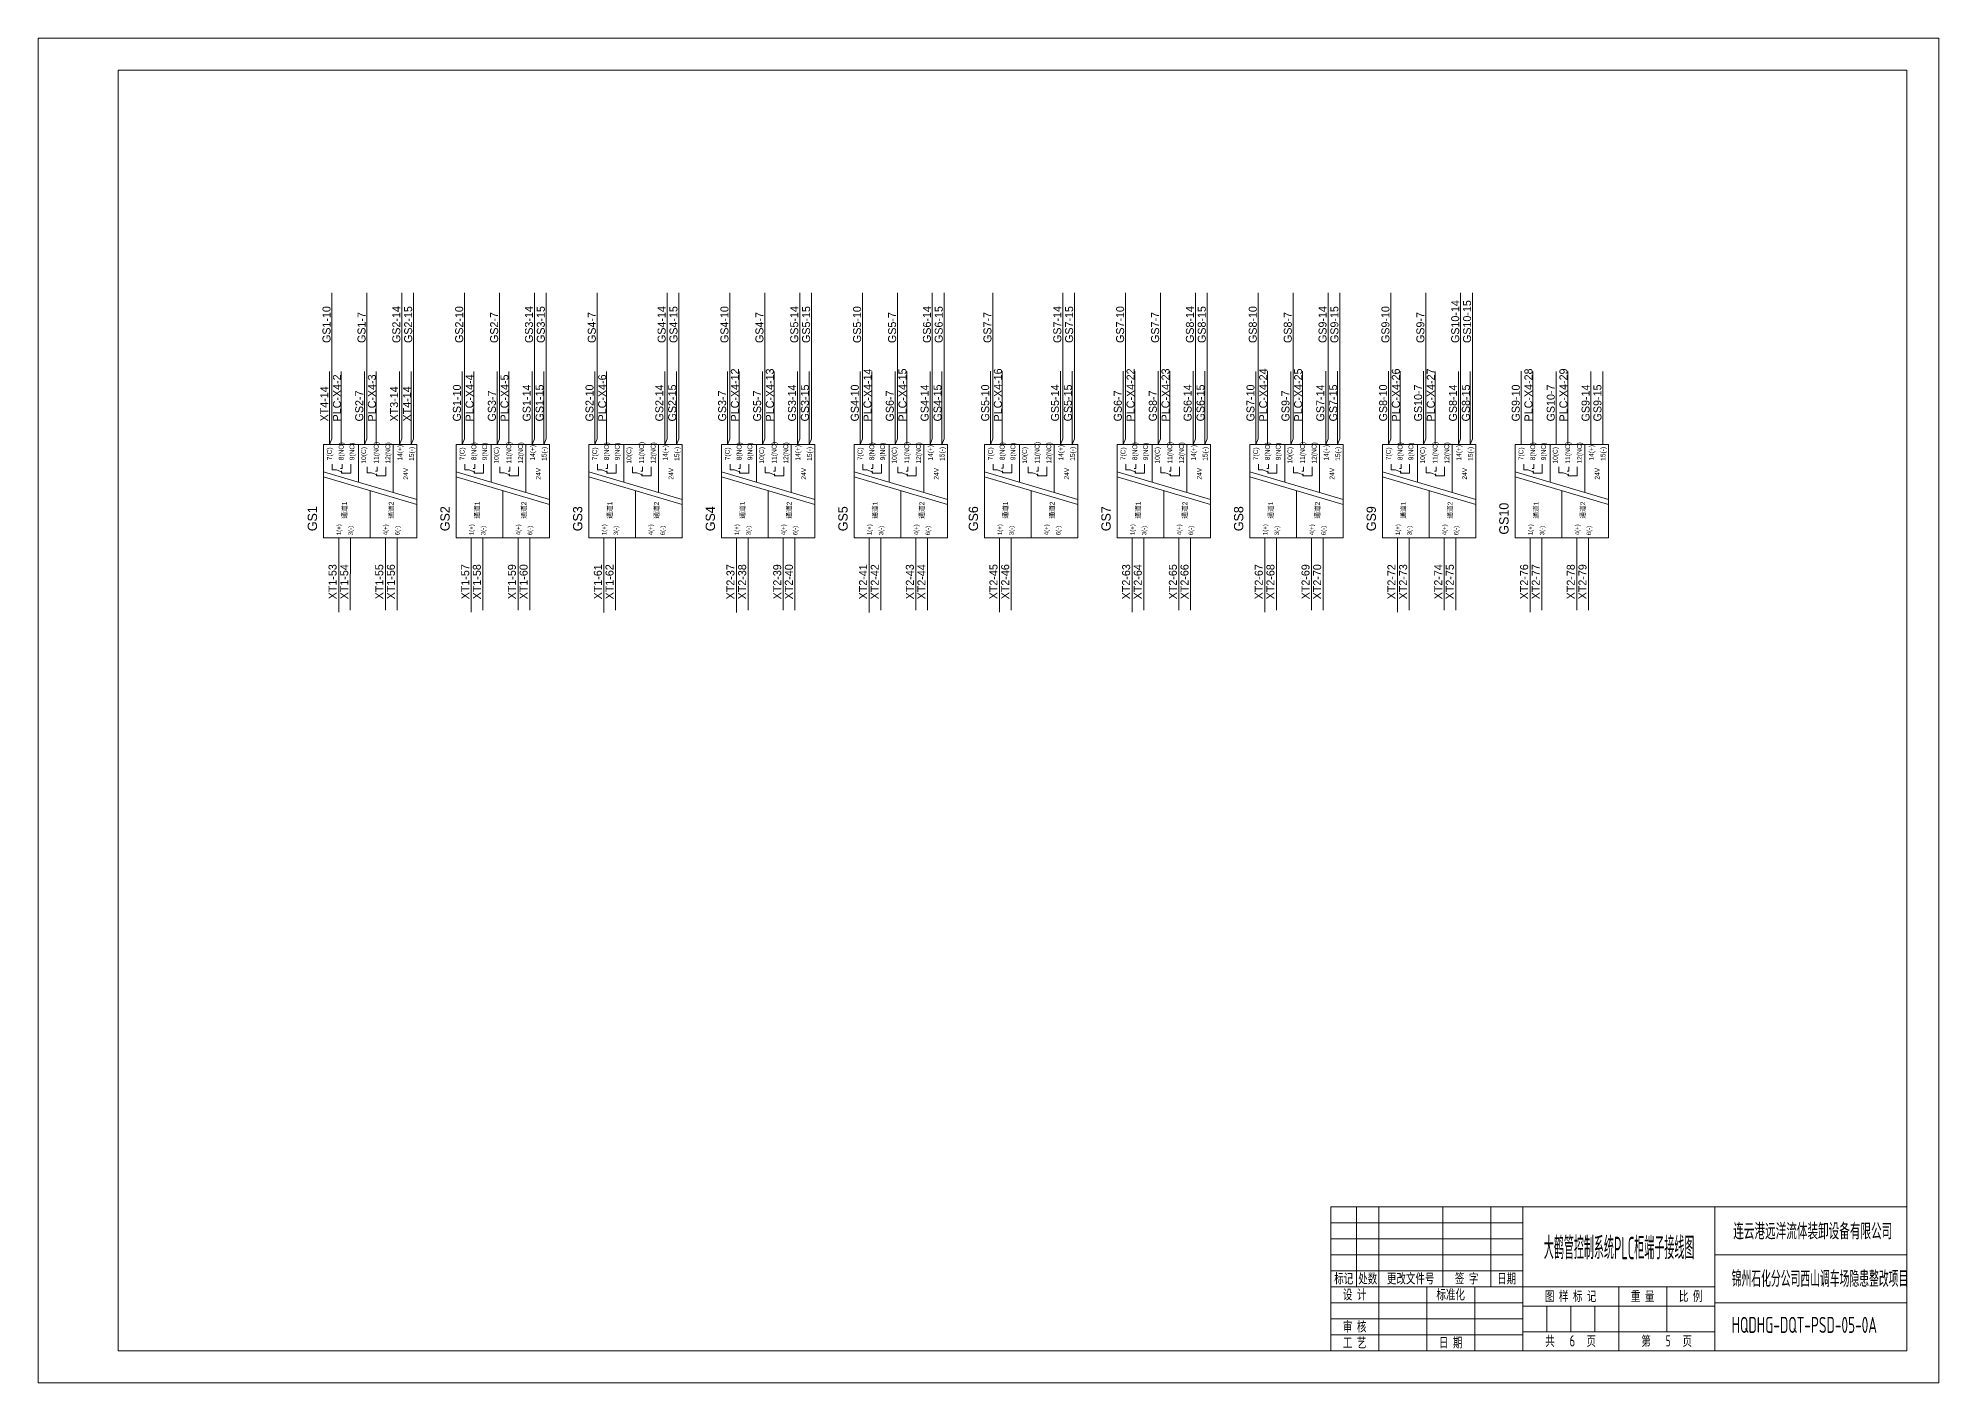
# Model space of a CAD drawing. Header units: millimetres. Extents: x 32626 to 72822, y 60047 to 123188.
# Drawn here: x 38301 to 43053, y 64401 to 67761 of the extents above; entities that cross this region are included whole.
import ezdxf
from ezdxf.enums import TextEntityAlignment as Align

# ---------------------------------------------------------------- set-up
doc = ezdxf.new("R2010")
doc.units = ezdxf.units.MM
doc.header["$LTSCALE"] = 10
for name, color, linetype, lineweight in [('1轮廓实线层', 7, 'Continuous', 18), ('2细线层', 4, 'Continuous', 18), ('6文字层', 3, 'Continuous', 18), ('图框层', 7, 'Continuous', 18)]:
    doc.layers.add(name, color=color, linetype=linetype, lineweight=lineweight)
doc.styles.get("Standard").update_dxf_attribs({"font": 'isocp.shx', "width": 0.707, "bigfont": 'hztxt.shx'})
doc.styles.add('样式 1', font='SIMYOU.TTF', dxfattribs={"width": 0.9})

msp = doc.modelspace()

# ---------------------------------------------------------------- linework, layer by layer
at = {"layer": '1轮廓实线层'}
for p, q in [((39035.3, 67123.7), (39035.3, 66759.3)), ((39122.8, 67123.7), (39122.8, 66759.3)), ((39209.9, 67123.7), (39209.9, 66759.3)), ((39239.5, 67123.7), (39239.5, 66759.3)), ((39366.9, 67123.7), (39366.9, 66759.3)), ((39366.9, 67123.7), (39366.9, 66759.3)), ((39454.4, 67123.7), (39454.4, 66759.3)), ((39541.5, 67123.7), (39541.5, 66759.3)), ((39571, 67123.7), (39571, 66759.3)), ((39698.5, 67123.7), (39698.5, 66759.3)), ((39698.5, 67123.7), (39698.5, 66759.3)), ((39873, 67123.7), (39873, 66759.2)), ((39902.6, 67123.7), (39902.6, 66759.2)), ((40030.1, 67123.7), (40030.1, 66759.2)), ((40030.1, 67123.7), (40030.1, 66759.2)), ((40117.6, 67123.7), (40117.6, 66759.2)), ((40204.6, 67123.7), (40204.6, 66759.3)), ((40234.2, 67123.7), (40234.2, 66759.3)), ((40361.7, 67123.7), (40361.7, 66759.2)), ((40361.7, 67123.6), (40361.7, 66759.2)), ((40449.1, 67123.6), (40449.1, 66759.2)), ((40536.2, 67123.7), (40536.2, 66759.3)), ((40565.8, 67123.7), (40565.8, 66759.3)), ((40687.6, 67123.8), (40687.6, 66759.4)), ((40687.6, 67123.8), (40687.6, 66759.4)), ((40862.1, 67123.8), (40862.1, 66759.3)), ((40891.7, 67123.8), (40891.7, 66759.3)), ((41019.2, 67123.8), (41019.2, 66759.4)), ((41019.2, 67123.8), (41019.2, 66759.3)), ((41106.6, 67123.8), (41106.6, 66759.3)), ((41193.7, 67123.8), (41193.7, 66759.3)), ((41223.3, 67123.8), (41223.3, 66759.3)), ((41350.7, 67123.7), (41350.7, 66759.3)), ((41350.7, 67123.7), (41350.7, 66759.3)), ((41438.2, 67123.7), (41438.2, 66759.3)), ((41525.3, 67123.7), (41525.3, 66759.3)), ((41554.9, 67123.7), (41554.9, 66759.3)), ((41682.3, 67123.8), (41682.3, 66759.3)), ((41682.3, 67123.7), (41682.3, 66759.3)), ((41769.8, 67123.7), (41769.8, 66759.3)), ((41856.9, 67123.7), (41856.9, 66759.3)), ((41886.4, 67123.7), (41886.4, 66759.3)), ((39029.6, 66745.3), (39029.6, 66927.8)), ((39058.8, 66745.3), (39058.8, 66927.8)), ((39117.1, 66745.3), (39117.1, 66927.8)), ((39146.3, 66745.3), (39146.3, 66927.8)), ((39204.2, 66745.3), (39204.2, 66927.8)), ((39233.7, 66745.3), (39233.7, 66927.8)), ((39361.2, 66745.3), (39361.2, 66927.8)), ((39390.4, 66745.3), (39390.4, 66927.8)), ((39448.7, 66745.3), (39448.7, 66927.8)), ((39477.8, 66745.3), (39477.8, 66927.8)), ((39535.7, 66745.3), (39535.8, 66927.8)), ((39565.3, 66745.3), (39565.3, 66927.8)), ((39692.8, 66745.3), (39692.8, 66927.8)), ((39721.9, 66745.2), (39721.9, 66927.8)), ((39867.3, 66745.2), (39867.3, 66927.8)), ((39896.9, 66745.2), (39896.9, 66927.8)), ((40024.4, 66745.2), (40024.4, 66927.8)), ((40053.5, 66745.2), (40053.5, 66927.8)), ((40111.8, 66745.2), (40111.9, 66927.8)), ((40141, 66745.2), (40141, 66927.8)), ((40198.9, 66745.3), (40198.9, 66927.8)), ((40228.5, 66745.3), (40228.5, 66927.8)), ((40355.9, 66745.2), (40356, 66927.8)), ((40385.1, 66745.2), (40385.1, 66927.8)), ((40443.4, 66745.2), (40443.4, 66927.8)), ((40472.6, 66745.2), (40472.6, 66927.8)), ((40530.5, 66745.3), (40530.5, 66927.8)), ((40560.1, 66745.3), (40560.1, 66927.8)), ((40681.9, 66745.4), (40681.9, 66927.9)), ((40711, 66745.4), (40711, 66927.9)), ((40856.4, 66745.4), (40856.4, 66927.9)), ((40886, 66745.3), (40886, 66927.9)), ((41013.4, 66745.4), (41013.5, 66927.9)), ((41042.6, 66745.3), (41042.6, 66927.9)), ((41100.9, 66745.4), (41100.9, 66927.9)), ((41130.1, 66745.3), (41130.1, 66927.9)), ((41188, 66745.3), (41188, 66927.9)), ((41217.6, 66745.3), (41217.6, 66927.9)), ((41345, 66745.3), (41345, 66927.8)), ((41374.2, 66745.3), (41374.2, 66927.9)), ((41432.5, 66745.3), (41432.5, 66927.8)), ((41461.7, 66745.3), (41461.7, 66927.9)), ((41519.6, 66745.3), (41519.6, 66927.9)), ((41549.1, 66745.3), (41549.2, 66927.9)), ((41676.6, 66745.3), (41676.6, 66927.9)), ((41705.8, 66745.3), (41705.8, 66927.9)), ((41764.1, 66745.3), (41764.1, 66927.9)), ((41793.2, 66745.3), (41793.3, 66927.8)), ((41851.2, 66745.3), (41851.2, 66927.8)), ((41880.7, 66745.3), (41880.7, 66927.8)), ((42008.2, 66745.3), (42008.2, 66927.9)), ((42037.4, 66745.3), (42037.4, 66927.8)), ((42095.7, 66745.3), (42095.7, 66927.8)), ((42124.8, 66745.3), (42124.8, 66927.8)), ((42182.7, 66745.3), (42182.7, 66927.8)), ((42212.3, 66745.3), (42212.3, 66927.8)), ((39014.6, 66745.3), (39014.6, 66512)), ((39014.6, 66745.3), (39247.9, 66745.3)), ((39035.3, 66759.3), (39029.6, 66745.3)), ((39102.1, 66650.9), (39102.1, 66745.3)), ((39122.8, 66759.3), (39117.1, 66745.3)), ((39188.6, 66625.1), (39188.6, 66745.3)), ((39209.9, 66759.3), (39204.2, 66745.3)), ((39239.5, 66759.3), (39233.7, 66745.3)), ((39247.9, 66745.3), (39247.9, 66512)), ((39346.2, 66745.3), (39346.2, 66512)), ((39346.2, 66745.3), (39579.5, 66745.3)), ((39366.9, 66759.3), (39361.2, 66745.3)), ((39433.6, 66650.9), (39433.7, 66745.3)), ((39454.4, 66759.3), (39448.7, 66745.3)), ((39520.2, 66625.1), (39520.2, 66745.3)), ((39541.5, 66759.3), (39535.7, 66745.3)), ((39571, 66759.3), (39565.3, 66745.3)), ((39579.5, 66745.3), (39579.5, 66512)), ((39677.8, 66745.2), (39677.8, 66512)), ((39677.8, 66745.2), (39911.1, 66745.2)), ((39698.5, 66759.3), (39692.8, 66745.3)), ((39765.2, 66650.8), (39765.2, 66745.2)), ((39851.7, 66625.1), (39851.7, 66745.2)), ((39873, 66759.2), (39867.3, 66745.2)), ((39902.6, 66759.2), (39896.9, 66745.2)), ((39911.1, 66745.2), (39911.1, 66512)), ((40009.4, 66745.2), (40009.4, 66512)), ((40009.4, 66745.2), (40242.6, 66745.2)), ((40030.1, 66759.2), (40024.4, 66745.2)), ((40096.8, 66650.8), (40096.8, 66745.2)), ((40117.6, 66759.2), (40111.8, 66745.2)), ((40183.3, 66625.1), (40183.3, 66745.2)), ((40204.6, 66759.3), (40198.9, 66745.3)), ((40234.2, 66759.3), (40228.5, 66745.3)), ((40242.6, 66745.2), (40242.6, 66511.9)), ((40341, 66745.2), (40340.9, 66511.9)), ((40341, 66745.2), (40574.2, 66745.2)), ((40361.7, 66759.2), (40355.9, 66745.2)), ((40428.4, 66650.8), (40428.4, 66745.2)), ((40449.1, 66759.2), (40443.4, 66745.2)), ((40514.9, 66625.1), (40514.9, 66745.2)), ((40536.2, 66759.3), (40530.5, 66745.3)), ((40565.8, 66759.3), (40560.1, 66745.3)), ((40574.2, 66745.2), (40574.2, 66511.9)), ((40666.9, 66745.4), (40666.9, 66512.1)), ((40666.9, 66745.4), (40900.1, 66745.3)), ((40687.6, 66759.4), (40681.9, 66745.4)), ((40754.3, 66650.9), (40754.3, 66745.4)), ((40840.8, 66625.2), (40840.8, 66745.4)), ((40862.1, 66759.3), (40856.4, 66745.3)), ((40891.7, 66759.3), (40886, 66745.3)), ((40900.1, 66745.3), (40900.1, 66512.1)), ((40998.4, 66745.3), (40998.4, 66512.1)), ((40998.4, 66745.3), (41231.7, 66745.3)), ((41019.2, 66759.4), (41013.4, 66745.4)), ((41085.9, 66650.9), (41085.9, 66745.3)), ((41106.6, 66759.4), (41100.9, 66745.4)), ((41172.4, 66625.2), (41172.4, 66745.3)), ((41193.7, 66759.3), (41188, 66745.3)), ((41223.3, 66759.3), (41217.6, 66745.3)), ((41231.7, 66745.3), (41231.7, 66512.1)), ((41330, 66745.3), (41330, 66512)), ((41330, 66745.3), (41563.3, 66745.3)), ((41350.7, 66759.3), (41345, 66745.3)), ((41417.5, 66650.9), (41417.5, 66745.3)), ((41438.2, 66759.3), (41432.5, 66745.3)), ((41504, 66625.2), (41504, 66745.3)), ((41525.3, 66759.3), (41519.6, 66745.3)), ((41554.9, 66759.3), (41549.2, 66745.3)), ((41563.3, 66745.3), (41563.3, 66512)), ((41661.6, 66745.3), (41661.6, 66512)), ((41661.6, 66745.3), (41894.9, 66745.3)), ((41682.3, 66759.3), (41676.6, 66745.3)), ((41749.1, 66650.9), (41749.1, 66745.3)), ((41769.8, 66759.3), (41764.1, 66745.3)), ((41835.6, 66625.2), (41835.6, 66745.3)), ((41856.9, 66759.3), (41851.2, 66745.3)), ((41886.4, 66759.3), (41880.7, 66745.3)), ((41894.9, 66745.3), (41894.9, 66512)), ((41993.2, 66745.3), (41993.2, 66512)), ((41993.2, 66745.3), (42226.5, 66745.3)), ((42080.6, 66650.9), (42080.6, 66745.3)), ((42167.2, 66625.1), (42167.2, 66745.3)), ((42226.5, 66745.3), (42226.5, 66512)), ((39014.6, 66676.9), (39247.9, 66607.5)), ((39036, 66696.1), (39036, 66681.5)), ((39036, 66681.5), (39046.9, 66681.5)), ((39046.9, 66681.5), (39061.2, 66676)), ((39056.7, 66685.5), (39060.9, 66685.5)), ((39059.2, 66673.8), (39059.2, 66679.1)), ((39082.4, 66673.8), (39059.2, 66673.8)), ((39060.9, 66685.5), (39060.9, 66696.1)), ((39082.4, 66673.8), (39073.3, 66673.8)), ((39082.4, 66696.1), (39082.4, 66673.8)), ((39123.5, 66689), (39123.5, 66674.4)), ((39123.5, 66674.4), (39134.4, 66674.4)), ((39134.4, 66674.4), (39148.7, 66668.9)), ((39144.2, 66678.4), (39148.4, 66678.4)), ((39146.7, 66666.7), (39146.7, 66672)), ((39148.4, 66678.4), (39148.4, 66689)), ((39169.9, 66689), (39169.9, 66666.7)), ((39169.9, 66689), (39169.9, 66666.7)), ((39346.2, 66676.9), (39579.5, 66607.5)), ((39367.6, 66696.1), (39367.6, 66681.5)), ((39367.6, 66681.5), (39378.5, 66681.5)), ((39378.5, 66681.5), (39392.8, 66676)), ((39388.3, 66685.5), (39392.5, 66685.5)), ((39390.8, 66673.8), (39390.8, 66679.1)), ((39414, 66673.8), (39390.8, 66673.8)), ((39392.5, 66685.5), (39392.5, 66696.1)), ((39414, 66673.8), (39404.9, 66673.8)), ((39414, 66696.1), (39414, 66673.8)), ((39455, 66689), (39455, 66674.4)), ((39455, 66674.4), (39465.9, 66674.4)), ((39465.9, 66674.4), (39480.3, 66668.9)), ((39475.8, 66678.4), (39480, 66678.4)), ((39478.3, 66666.7), (39478.3, 66672)), ((39480, 66678.4), (39480, 66689)), ((39501.5, 66689), (39501.5, 66666.7)), ((39501.5, 66689), (39501.5, 66666.7)), ((39677.8, 66676.9), (39911.1, 66607.5)), ((39699.1, 66696), (39699.1, 66681.5)), ((39699.1, 66681.5), (39710, 66681.5)), ((39710, 66681.5), (39724.4, 66676)), ((39719.9, 66685.4), (39724.1, 66685.4)), ((39722.4, 66673.8), (39722.4, 66679.1)), ((39745.6, 66673.8), (39722.4, 66673.8)), ((39724.1, 66685.4), (39724.1, 66696)), ((39745.6, 66673.8), (39736.5, 66673.8)), ((39745.6, 66696), (39745.6, 66673.8)), ((39786.6, 66688.9), (39786.6, 66674.4)), ((39786.6, 66674.4), (39797.5, 66674.4)), ((39797.5, 66674.4), (39811.9, 66668.9)), ((39807.4, 66678.3), (39811.6, 66678.3)), ((39809.9, 66666.7), (39809.9, 66672)), ((39811.6, 66678.3), (39811.6, 66688.9)), ((39833.1, 66688.9), (39833.1, 66666.7)), ((39833.1, 66688.9), (39833.1, 66666.7)), ((40009.4, 66676.8), (40242.6, 66607.4)), ((40030.7, 66696), (40030.7, 66681.5)), ((40030.7, 66681.5), (40041.6, 66681.5)), ((40041.6, 66681.5), (40056, 66675.9)), ((40051.5, 66685.4), (40055.7, 66685.4)), ((40054, 66673.7), (40054, 66679)), ((40077.2, 66673.7), (40054, 66673.7)), ((40055.7, 66685.4), (40055.7, 66696)), ((40077.2, 66673.7), (40068.1, 66673.7)), ((40077.2, 66696), (40077.2, 66673.7)), ((40118.2, 66688.9), (40118.2, 66674.4)), ((40118.2, 66674.4), (40129.1, 66674.4)), ((40129.1, 66674.4), (40143.5, 66668.8)), ((40139, 66678.3), (40143.2, 66678.3)), ((40141.4, 66666.6), (40141.4, 66671.9)), ((40143.2, 66678.3), (40143.2, 66688.9)), ((40164.7, 66688.9), (40164.7, 66666.6)), ((40164.7, 66688.9), (40164.7, 66666.6)), ((40340.9, 66676.8), (40574.2, 66607.4)), ((40362.3, 66696), (40362.3, 66681.4)), ((40362.3, 66681.4), (40373.2, 66681.4)), ((40373.2, 66681.4), (40387.6, 66675.9)), ((40383.1, 66685.4), (40387.3, 66685.4)), ((40385.5, 66673.7), (40385.5, 66679)), ((40408.8, 66673.7), (40385.5, 66673.7)), ((40387.3, 66685.4), (40387.3, 66696)), ((40408.8, 66673.7), (40399.6, 66673.7)), ((40408.8, 66696), (40408.8, 66673.7)), ((40449.8, 66688.9), (40449.8, 66674.3)), ((40449.8, 66674.3), (40460.7, 66674.3)), ((40460.7, 66674.3), (40475.1, 66668.8)), ((40470.5, 66678.3), (40474.8, 66678.3)), ((40473, 66666.6), (40473, 66671.9)), ((40474.8, 66678.3), (40474.8, 66688.9)), ((40496.2, 66688.9), (40496.2, 66666.6)), ((40496.2, 66688.9), (40496.2, 66666.6)), ((40666.9, 66677), (40900.1, 66607.6)), ((40688.2, 66696.2), (40688.2, 66681.6)), ((40688.2, 66681.6), (40699.1, 66681.6)), ((40699.1, 66681.6), (40713.5, 66676.1)), ((40709, 66685.6), (40713.2, 66685.6)), ((40711.4, 66673.9), (40711.4, 66679.2)), ((40734.7, 66673.9), (40711.4, 66673.9)), ((40713.2, 66685.6), (40713.2, 66696.2)), ((40734.7, 66673.9), (40725.6, 66673.9)), ((40734.7, 66696.2), (40734.7, 66673.9)), ((40775.7, 66689.1), (40775.7, 66674.5)), ((40775.7, 66674.5), (40786.6, 66674.5)), ((40786.6, 66674.5), (40801, 66669)), ((40796.4, 66678.5), (40800.7, 66678.5)), ((40798.9, 66666.8), (40798.9, 66672.1)), ((40800.7, 66678.5), (40800.7, 66689.1)), ((40822.2, 66689.1), (40822.2, 66666.8)), ((40822.2, 66689.1), (40822.2, 66666.8)), ((40998.4, 66676.9), (41231.7, 66607.5)), ((41019.8, 66696.1), (41019.8, 66681.6)), ((41019.8, 66681.6), (41030.7, 66681.6)), ((41030.7, 66681.6), (41045.1, 66676.1)), ((41040.6, 66685.5), (41044.8, 66685.5)), ((41043, 66673.8), (41043, 66679.2)), ((41066.3, 66673.8), (41043, 66673.8)), ((41044.8, 66685.5), (41044.8, 66696.1)), ((41066.3, 66673.8), (41057.1, 66673.8)), ((41066.3, 66696.1), (41066.3, 66673.8)), ((41107.3, 66689), (41107.3, 66674.5)), ((41107.3, 66674.5), (41118.2, 66674.5)), ((41118.2, 66674.5), (41132.6, 66668.9)), ((41128, 66678.4), (41132.3, 66678.4)), ((41130.5, 66666.7), (41130.5, 66672.1)), ((41132.3, 66678.4), (41132.3, 66689)), ((41153.7, 66689), (41153.7, 66666.7)), ((41153.7, 66689), (41153.7, 66666.7)), ((41330, 66676.9), (41563.3, 66607.5)), ((41351.4, 66696.1), (41351.4, 66681.6)), ((41351.4, 66681.6), (41362.3, 66681.6)), ((41362.3, 66681.6), (41376.7, 66676)), ((41372.1, 66685.5), (41376.4, 66685.5)), ((41374.6, 66673.8), (41374.6, 66679.1)), ((41397.8, 66673.8), (41374.6, 66673.8)), ((41376.4, 66685.5), (41376.4, 66696.1)), ((41397.8, 66673.8), (41388.7, 66673.8)), ((41397.8, 66696.1), (41397.8, 66673.8)), ((41438.9, 66689), (41438.9, 66674.5)), ((41438.9, 66674.5), (41449.8, 66674.5)), ((41449.8, 66674.5), (41464.1, 66668.9)), ((41459.6, 66678.4), (41463.8, 66678.4)), ((41462.1, 66666.7), (41462.1, 66672)), ((41463.8, 66678.4), (41463.8, 66689)), ((41485.3, 66689), (41485.3, 66666.7)), ((41485.3, 66689), (41485.3, 66666.7)), ((41661.6, 66676.9), (41894.9, 66607.5)), ((41683, 66696.1), (41683, 66681.5)), ((41683, 66681.5), (41693.9, 66681.5)), ((41693.9, 66681.5), (41708.2, 66676)), ((41703.7, 66685.5), (41707.9, 66685.5)), ((41706.2, 66673.8), (41706.2, 66679.1)), ((41729.4, 66673.8), (41706.2, 66673.8)), ((41707.9, 66685.5), (41707.9, 66696.1)), ((41729.4, 66673.8), (41720.3, 66673.8)), ((41729.4, 66696.1), (41729.4, 66673.8)), ((41770.5, 66689), (41770.5, 66674.4)), ((41770.5, 66674.4), (41781.4, 66674.4)), ((41781.4, 66674.4), (41795.7, 66668.9)), ((41791.2, 66678.4), (41795.4, 66678.4)), ((41793.7, 66666.7), (41793.7, 66672)), ((41795.4, 66678.4), (41795.4, 66689)), ((41816.9, 66689), (41816.9, 66666.7)), ((41816.9, 66689), (41816.9, 66666.7)), ((41993.2, 66676.9), (42226.5, 66607.5)), ((42014.6, 66696.1), (42014.6, 66681.5)), ((42014.6, 66681.5), (42025.5, 66681.5)), ((42025.5, 66681.5), (42039.8, 66676)), ((42035.3, 66685.5), (42039.5, 66685.5)), ((42037.8, 66673.8), (42037.8, 66679.1)), ((42061, 66673.8), (42037.8, 66673.8)), ((42039.5, 66685.5), (42039.5, 66696.1)), ((42061, 66673.8), (42051.9, 66673.8)), ((42061, 66696.1), (42061, 66673.8)), ((42102, 66689), (42102, 66674.4)), ((42102, 66674.4), (42112.9, 66674.4)), ((42112.9, 66674.4), (42127.3, 66668.9)), ((42122.8, 66678.4), (42127, 66678.4)), ((42125.3, 66666.7), (42125.3, 66672)), ((42127, 66678.4), (42127, 66689)), ((42148.5, 66689), (42148.5, 66666.7)), ((42148.5, 66689), (42148.5, 66666.7)), ((39014.6, 66664.5), (39247.9, 66595.1)), ((39131.2, 66512), (39131.3, 66629.8)), ((39169.9, 66666.7), (39146.7, 66666.7)), ((39169.9, 66666.7), (39160.8, 66666.7)), ((39346.2, 66664.5), (39579.5, 66595.1)), ((39462.8, 66512), (39462.8, 66629.8)), ((39501.5, 66666.7), (39478.3, 66666.7)), ((39501.5, 66666.7), (39492.4, 66666.7)), ((39677.8, 66664.5), (39911.1, 66595.1)), ((39794.4, 66512), (39794.4, 66629.8)), ((39833.1, 66666.7), (39809.9, 66666.7)), ((39833.1, 66666.7), (39824, 66666.7)), ((40009.4, 66664.5), (40242.6, 66595.1)), ((40126, 66511.9), (40126, 66629.8)), ((40164.7, 66666.6), (40141.4, 66666.6)), ((40164.7, 66666.6), (40155.5, 66666.6)), ((40340.9, 66664.5), (40574.2, 66595.1)), ((40457.6, 66511.9), (40457.6, 66629.8)), ((40496.2, 66666.6), (40473, 66666.6)), ((40496.2, 66666.6), (40487.1, 66666.6)), ((40666.9, 66664.6), (40900.1, 66595.2)), ((40783.5, 66512.1), (40783.5, 66629.9)), ((40822.2, 66666.8), (40798.9, 66666.8)), ((40822.2, 66666.8), (40813, 66666.8)), ((40998.4, 66664.6), (41231.7, 66595.2)), ((41115.1, 66512.1), (41115.1, 66629.9)), ((41153.7, 66666.7), (41130.5, 66666.7)), ((41153.7, 66666.7), (41144.6, 66666.7)), ((41330, 66664.6), (41563.3, 66595.2)), ((41446.7, 66512), (41446.7, 66629.9)), ((41485.3, 66666.7), (41462.1, 66666.7)), ((41485.3, 66666.7), (41476.2, 66666.7)), ((41661.6, 66664.6), (41894.9, 66595.1)), ((41778.2, 66512), (41778.2, 66629.8)), ((41816.9, 66666.7), (41793.7, 66666.7)), ((41816.9, 66666.7), (41807.8, 66666.7)), ((41993.2, 66664.5), (42226.5, 66595.1)), ((42109.8, 66512), (42109.8, 66629.8)), ((42148.5, 66666.7), (42125.3, 66666.7)), ((42148.5, 66666.7), (42139.4, 66666.7)), ((39014.6, 66512), (39247.9, 66512)), ((39052.2, 66512), (39052.2, 66325.8)), ((39081.4, 66512), (39081.3, 66331.5)), ((39169, 66512), (39168.9, 66331.5)), ((39198.1, 66512), (39198.1, 66331.5)), ((39346.2, 66512), (39579.5, 66512)), ((39383.8, 66512), (39383.8, 66325.8)), ((39412.9, 66512), (39412.9, 66331.5)), ((39500.5, 66512), (39500.5, 66331.5)), ((39529.7, 66512), (39529.7, 66331.5)), ((39677.8, 66512), (39911.1, 66512)), ((39715.4, 66512), (39715.4, 66325.7)), ((39744.5, 66512), (39744.5, 66331.5)), ((40009.4, 66512), (40242.6, 66511.9)), ((40046.9, 66512), (40046.9, 66325.7)), ((40076.1, 66511.9), (40076.1, 66331.5)), ((40163.7, 66511.9), (40163.7, 66331.5)), ((40192.9, 66511.9), (40192.9, 66331.5)), ((40340.9, 66511.9), (40574.2, 66511.9)), ((40378.5, 66511.9), (40378.5, 66325.7)), ((40407.7, 66511.9), (40407.7, 66331.5)), ((40495.3, 66511.9), (40495.3, 66331.5)), ((40524.5, 66511.9), (40524.4, 66331.5)), ((40666.9, 66512.1), (40900.1, 66512.1)), ((40704.4, 66512.1), (40704.4, 66325.8)), ((40733.6, 66512.1), (40733.6, 66331.6)), ((40998.4, 66512.1), (41231.7, 66512.1)), ((41036, 66512.1), (41036, 66325.8)), ((41065.2, 66512.1), (41065.2, 66331.6)), ((41152.8, 66512.1), (41152.8, 66331.6)), ((41181.9, 66512.1), (41181.9, 66331.6)), ((41330, 66512), (41563.3, 66512)), ((41367.6, 66512), (41367.6, 66325.8)), ((41396.8, 66512), (41396.8, 66331.6)), ((41484.4, 66512), (41484.4, 66331.6)), ((41513.5, 66512), (41513.5, 66331.6)), ((41661.6, 66512), (41894.9, 66512)), ((41699.2, 66512), (41699.2, 66325.8)), ((41728.4, 66512), (41728.3, 66331.6)), ((41816, 66512), (41815.9, 66331.6)), ((41845.1, 66512), (41845.1, 66331.6)), ((41993.2, 66512), (42226.5, 66512)), ((42030.8, 66512), (42030.8, 66325.8)), ((42059.9, 66512), (42059.9, 66331.6)), ((42147.5, 66512), (42147.5, 66331.6)), ((42176.7, 66512), (42176.7, 66331.5)), ((42972.6, 64840.5), (41532.6, 64840.5)), ((41532.6, 64480.5), (41532.6, 64840.5)), ((41532.6, 64480.5), (42972.6, 64480.5))]:
    msp.add_line(p, q, dxfattribs=at)
at = {"layer": '2细线层'}
for p, q in [((38300.6, 64400.5), (38300.6, 67760.5)), ((43052.6, 67760.5), (38300.6, 67760.5)), ((43052.6, 67760.5), (43052.6, 64400.5)), ((41596.6, 64640.5), (41596.6, 64840.5)), ((41652.6, 64640.5), (41652.6, 64840.5)), ((41812.6, 64640.5), (41812.6, 64840.5)), ((41932.6, 64640.5), (41932.6, 64840.5)), ((42012.6, 64480.5), (42012.6, 64840.5)), ((42492.6, 64480.5), (42492.6, 64840.5)), ((41532.6, 64800.5), (42012.6, 64800.5)), ((41532.6, 64760.5), (42012.6, 64760.5)), ((41532.6, 64720.5), (42012.6, 64720.5)), ((41532.6, 64680.5), (42012.6, 64680.5)), ((42492.6, 64720.5), (42972.6, 64720.5)), ((41532.6, 64640.5), (42492.6, 64640.5)), ((41652.6, 64480.5), (41652.6, 64640.5)), ((41772.6, 64480.5), (41772.6, 64640.5)), ((41892.6, 64480.5), (41892.6, 64640.5)), ((42252.6, 64480.5), (42252.6, 64640.5)), ((42372.6, 64528.5), (42372.6, 64640.5)), ((41532.6, 64600.5), (42012.6, 64600.5)), ((42012.6, 64592.5), (42492.6, 64592.5)), ((42072.6, 64528.5), (42072.6, 64592.5)), ((42132.6, 64528.5), (42132.6, 64592.5)), ((42192.6, 64528.5), (42192.6, 64592.5)), ((42492.6, 64600.5), (42972.6, 64600.5)), ((41532.6, 64560.5), (42012.6, 64560.5)), ((41532.6, 64520.5), (42012.6, 64520.5)), ((42012.6, 64528.5), (42492.6, 64528.5)), ((43052.6, 64400.5), (38300.6, 64400.5))]:
    msp.add_line(p, q, dxfattribs=at)
at = {"layer": '图框层'}
for p, q in [((38500.6, 64480.5), (38500.6, 67680.5)), ((42972.6, 67680.5), (38500.6, 67680.5)), ((42972.6, 67680.5), (42972.6, 64480.5)), ((42972.6, 64480.5), (42972.6, 64840.5)), ((38500.6, 64480.5), (42972.6, 64480.5))]:
    msp.add_line(p, q, dxfattribs=at)

# ---------------------------------------------------------------- texts
at = {"layer": '1轮廓实线层', "style": '样式 1'}
for s, height, p in [('GS10-14', 20, (41853.3, 66998.6)), ('GS10-15', 20, (41882.9, 66998.6)), ('GS1-10', 20, (39031.8, 66998.6)), ('GS1-7', 20, (39119.3, 66998.6)), ('GS2-14', 20, (39206.3, 66998.6)), ('GS2-15', 20, (39235.9, 66998.6)), ('GS2-10', 20, (39363.4, 66998.6)), ('GS2-7', 20, (39450.8, 66998.6)), ('GS3-14', 20, (39537.9, 66998.6)), ('GS3-15', 20, (39567.5, 66998.6)), ('GS4-7', 20, (39694.9, 66998.6)), ('GS4-14', 20, (39869.5, 66998.6)), ('GS4-15', 20, (39899.1, 66998.6)), ('GS4-10', 20, (40026.5, 66998.6)), ('GS4-7', 20, (40114, 66998.6)), ('GS5-14', 20, (40201.1, 66998.6)), ('GS5-15', 20, (40230.6, 66998.6)), ('GS5-10', 20, (40358.1, 66998.5)), ('GS5-7', 20, (40445.6, 66998.5)), ('GS6-14', 20, (40532.7, 66998.6)), ('GS6-15', 20, (40562.2, 66998.6)), ('GS7-7', 20, (40684, 66998.7)), ('GS7-14', 20, (40858.6, 66998.7)), ('GS7-15', 20, (40888.1, 66998.7)), ('GS7-10', 20, (41015.6, 66998.7)), ('GS7-7', 20, (41103.1, 66998.7)), ('GS8-14', 20, (41190.1, 66998.6)), ('GS8-15', 20, (41219.7, 66998.6)), ('GS8-10', 20, (41347.2, 66998.6)), ('GS8-7', 20, (41434.7, 66998.6)), ('GS9-14', 20, (41521.7, 66998.6)), ('GS9-15', 20, (41551.3, 66998.6)), ('GS9-10', 20, (41678.8, 66998.6)), ('GS9-7', 20, (41766.2, 66998.6)), ('PLC-X4-2', 20, (39057.9, 66802.7)), ('PLC-X4-3', 20, (39145.3, 66802.7)), ('PLC-X4-4', 20, (39389.4, 66802.7)), ('PLC-X4-5', 20, (39476.8, 66802.7)), ('PLC-X4-6', 20, (39721, 66802.7)), ('PLC-X4-12', 20, (40052.6, 66802.7)), ('PLC-X4-13', 20, (40140, 66802.7)), ('PLC-X4-14', 20, (40384.2, 66802.6)), ('PLC-X4-15', 20, (40471.6, 66802.6)), ('PLC-X4-16', 20, (40710.1, 66802.8)), ('PLC-X4-22', 20, (41041.7, 66802.8)), ('PLC-X4-23', 20, (41129.1, 66802.8)), ('PLC-X4-24', 20, (41373.3, 66802.7)), ('PLC-X4-25', 20, (41460.7, 66802.7)), ('PLC-X4-26', 20, (41704.9, 66802.7)), ('PLC-X4-27', 20, (41792.3, 66802.7)), ('PLC-X4-28', 20, (42036.4, 66802.7)), ('PLC-X4-29', 20, (42123.8, 66802.7)), ('XT4-14', 20, (39026.1, 66802.7)), ('GS2-7', 20, (39113.6, 66802.7)), ('XT3-14', 20, (39200.6, 66802.7)), ('XT4-14', 20, (39232.9, 66802.7)), ('GS1-10', 20, (39357.7, 66802.7)), ('GS3-7', 20, (39445.1, 66802.7)), ('GS1-14', 20, (39532.2, 66802.7)), ('GS1-15', 20, (39564.5, 66802.7)), ('GS2-10', 20, (39689.2, 66802.7)), ('GS2-14', 20, (39863.8, 66802.7)), ('GS2-15', 20, (39896, 66802.7)), ('GS3-7', 20, (40020.8, 66802.7)), ('GS5-7', 20, (40108.3, 66802.7)), ('GS3-14', 20, (40195.4, 66802.7)), ('GS3-15', 20, (40227.6, 66802.7)), ('GS4-10', 20, (40352.4, 66802.7)), ('GS6-7', 20, (40439.9, 66802.7)), ('GS4-14', 20, (40526.9, 66802.7)), ('GS4-15', 20, (40559.2, 66802.7)), ('GS5-10', 20, (40678.3, 66802.8)), ('GS5-14', 20, (40852.9, 66802.8)), ('GS5-15', 20, (40885.1, 66802.8)), ('GS6-7', 20, (41009.9, 66802.8)), ('GS8-7', 20, (41097.4, 66802.8)), ('GS6-14', 20, (41184.4, 66802.8)), ('GS6-15', 20, (41216.7, 66802.8)), ('GS7-10', 20, (41341.5, 66802.7)), ('GS9-7', 20, (41429, 66802.7)), ('GS7-14', 20, (41516, 66802.7)), ('GS7-15', 20, (41548.3, 66802.7)), ('GS8-10', 20, (41673.1, 66802.8)), ('GS10-7', 20, (41760.5, 66802.8)), ('GS8-14', 20, (41847.6, 66802.7)), ('GS8-15', 20, (41879.9, 66802.7)), ('GS9-10', 20, (42004.6, 66802.7)), ('GS10-7', 20, (42092.1, 66802.7)), ('GS9-14', 20, (42179.2, 66802.7)), ('GS9-15', 20, (42208.8, 66802.7)), ('7(C)', 12, (39035.1, 66705.7)), ('8(NO)', 12, (39064.5, 66705.7)), ('9(NC)', 12, (39091.5, 66705.7)), ('10(C)', 12, (39120.6, 66697.4)), ('11(NO)', 12, (39152, 66697.4)), ('12(NC)', 12, (39181.2, 66697.4)), ('14(+)', 12, (39211.2, 66704.8)), ('15(-)', 12, (39240.3, 66704.2)), ('7(C)', 12, (39366.7, 66705.7)), ('8(NO)', 12, (39396.1, 66705.7)), ('9(NC)', 12, (39423.1, 66705.7)), ('10(C)', 12, (39452.2, 66697.4)), ('11(NO)', 12, (39483.5, 66697.4)), ('12(NC)', 12, (39512.8, 66697.4)), ('14(+)', 12, (39542.8, 66704.8)), ('15(-)', 12, (39571.9, 66704.2)), ('7(C)', 12, (39698.3, 66705.7)), ('8(NO)', 12, (39727.7, 66705.7)), ('9(NC)', 12, (39754.6, 66705.7)), ('10(C)', 12, (39783.8, 66697.4)), ('11(NO)', 12, (39815.1, 66697.4)), ('12(NC)', 12, (39844.4, 66697.4)), ('14(+)', 12, (39874.4, 66704.7)), ('15(-)', 12, (39903.5, 66704.2)), ('7(C)', 12, (40029.9, 66705.6)), ('8(NO)', 12, (40059.3, 66705.6)), ('9(NC)', 12, (40086.2, 66705.6)), ('10(C)', 12, (40115.4, 66697.4)), ('11(NO)', 12, (40146.7, 66697.4)), ('12(NC)', 12, (40175.9, 66697.4)), ('14(+)', 12, (40205.9, 66704.7)), ('15(-)', 12, (40235.1, 66704.2)), ('7(C)', 12, (40361.5, 66705.6)), ('8(NO)', 12, (40390.9, 66705.6)), ('9(NC)', 12, (40417.8, 66705.6)), ('10(C)', 12, (40446.9, 66697.4)), ('11(NO)', 12, (40478.3, 66697.4)), ('12(NC)', 12, (40507.5, 66697.4)), ('14(+)', 12, (40537.5, 66704.7)), ('15(-)', 12, (40566.7, 66704.1)), ('7(C)', 12, (40687.4, 66705.8)), ('8(NO)', 12, (40716.8, 66705.8)), ('9(NC)', 12, (40743.7, 66705.8)), ('10(C)', 12, (40772.9, 66697.5)), ('11(NO)', 12, (40804.2, 66697.5)), ('12(NC)', 12, (40833.4, 66697.5)), ('14(+)', 12, (40863.4, 66704.9)), ('15(-)', 12, (40892.6, 66704.3)), ('7(C)', 12, (41018.9, 66705.8)), ('8(NO)', 12, (41048.4, 66705.8)), ('9(NC)', 12, (41075.3, 66705.8)), ('10(C)', 12, (41104.4, 66697.5)), ('11(NO)', 12, (41135.8, 66697.5)), ('12(NC)', 12, (41165, 66697.5)), ('14(+)', 12, (41195, 66704.8)), ('15(-)', 12, (41224.2, 66704.3)), ('7(C)', 12, (41350.5, 66705.7)), ('8(NO)', 12, (41379.9, 66705.7)), ('9(NC)', 12, (41406.9, 66705.7)), ('10(C)', 12, (41436, 66697.5)), ('11(NO)', 12, (41467.4, 66697.5)), ('12(NC)', 12, (41496.6, 66697.5)), ('14(+)', 12, (41526.6, 66704.8)), ('15(-)', 12, (41555.7, 66704.3)), ('7(C)', 12, (41682.1, 66705.7)), ('8(NO)', 12, (41711.5, 66705.7)), ('9(NC)', 12, (41738.5, 66705.7)), ('10(C)', 12, (41767.6, 66697.5)), ('11(NO)', 12, (41799, 66697.5)), ('12(NC)', 12, (41828.2, 66697.5)), ('14(+)', 12, (41858.2, 66704.8)), ('15(-)', 12, (41887.3, 66704.2)), ('7(C)', 12, (42013.7, 66705.7)), ('8(NO)', 12, (42043.1, 66705.7)), ('9(NC)', 12, (42070.1, 66705.7)), ('10(C)', 12, (42099.2, 66697.4)), ('11(NO)', 12, (42130.5, 66697.4)), ('12(NC)', 12, (42159.8, 66697.4)), ('14(+)', 12, (42189.8, 66704.8)), ('15(-)', 12, (42218.9, 66704.2)), ('24V', 12, (39225.8, 66657.3)), ('24V', 12, (39557.3, 66657.3)), ('24V', 12, (39888.9, 66657.3)), ('24V', 12, (40220.5, 66657.3)), ('24V', 12, (40552.1, 66657.2)), ('24V', 12, (40878, 66657.4)), ('24V', 12, (41209.6, 66657.4)), ('24V', 12, (41541.2, 66657.3)), ('24V', 12, (41872.8, 66657.3)), ('24V', 12, (42204.3, 66657.3)), ('通道1', 12, (39072.7, 66559.7)), ('通道2', 12, (39189.5, 66559.7)), ('通道1', 12, (39404.3, 66559.7)), ('通道2', 12, (39521.1, 66559.7)), ('通道1', 12, (39735.9, 66559.6)), ('通道2', 12, (39852.7, 66559.6)), ('通道1', 12, (40067.5, 66559.6)), ('通道2', 12, (40184.3, 66559.6)), ('通道1', 12, (40399.1, 66559.6)), ('通道2', 12, (40515.8, 66559.6)), ('通道1', 12, (40725, 66559.8)), ('通道2', 12, (40841.7, 66559.8)), ('通道1', 12, (41056.6, 66559.7)), ('通道2', 12, (41173.3, 66559.7)), ('通道1', 12, (41388.2, 66559.7)), ('通道2', 12, (41504.9, 66559.7)), ('通道1', 12, (41719.7, 66559.7)), ('通道2', 12, (41836.5, 66559.7)), ('通道1', 12, (42051.3, 66559.7)), ('通道2', 12, (42168.1, 66559.7)), ('1(+)', 11, (39058.2, 66518.5)), ('3(-)', 11, (39087.3, 66518.3)), ('4(+)', 11, (39174.9, 66518.3)), ('6(-)', 11, (39204.3, 66518.3)), ('1(+)', 11, (39389.7, 66518.5)), ('3(-)', 11, (39418.9, 66518.3)), ('4(+)', 11, (39506.5, 66518.3)), ('6(-)', 11, (39535.9, 66518.3)), ('1(+)', 11, (39721.3, 66518.5)), ('3(-)', 11, (39750.5, 66518.3)), ('4(+)', 11, (39838, 66518.3)), ('6(-)', 11, (39867.5, 66518.3)), ('1(+)', 11, (40052.9, 66518.5)), ('3(-)', 11, (40082.1, 66518.3)), ('4(+)', 11, (40169.6, 66518.3)), ('6(-)', 11, (40199, 66518.3)), ('1(+)', 11, (40384.5, 66518.5)), ('3(-)', 11, (40413.6, 66518.3)), ('4(+)', 11, (40501.2, 66518.3)), ('6(-)', 11, (40530.6, 66518.2)), ('1(+)', 11, (40710.4, 66518.6)), ('3(-)', 11, (40739.5, 66518.4)), ('4(+)', 11, (40827.1, 66518.4)), ('6(-)', 11, (40856.5, 66518.4)), ('1(+)', 11, (41042, 66518.6)), ('3(-)', 11, (41071.1, 66518.4)), ('4(+)', 11, (41158.7, 66518.4)), ('6(-)', 11, (41188.1, 66518.4)), ('1(+)', 11, (41373.6, 66518.6)), ('3(-)', 11, (41402.7, 66518.4)), ('4(+)', 11, (41490.3, 66518.4)), ('6(-)', 11, (41519.7, 66518.4)), ('1(+)', 11, (41705.2, 66518.6)), ('3(-)', 11, (41734.3, 66518.3)), ('4(+)', 11, (41821.9, 66518.3)), ('6(-)', 11, (41851.3, 66518.3)), ('1(+)', 11, (42036.7, 66518.5)), ('3(-)', 11, (42065.9, 66518.3)), ('4(+)', 11, (42153.5, 66518.3)), ('6(-)', 11, (42182.9, 66518.3)), ('XT1-53', 20, (39046.9, 66358.3)), ('XT1-54', 20, (39076.1, 66358.3)), ('XT1-55', 20, (39163.7, 66358.3)), ('XT1-56', 20, (39192.8, 66358.3)), ('XT1-57', 20, (39378.5, 66358.3)), ('XT1-58', 20, (39407.6, 66358.3)), ('XT1-59', 20, (39495.2, 66358.3)), ('XT1-60', 20, (39524.4, 66358.3)), ('XT1-61', 20, (39710.1, 66358.2)), ('XT1-62', 20, (39739.2, 66358.2)), ('XT2-37', 20, (40041.6, 66358.2)), ('XT2-38', 20, (40070.8, 66358.2)), ('XT2-39', 20, (40158.4, 66358.2)), ('XT2-40', 20, (40187.6, 66358.2)), ('XT2-41', 20, (40373.2, 66358.2)), ('XT2-42', 20, (40402.4, 66358.2)), ('XT2-43', 20, (40490, 66358.2)), ('XT2-44', 20, (40519.1, 66358.2)), ('XT2-45', 20, (40699.1, 66358.4)), ('XT2-46', 20, (40728.3, 66358.4)), ('XT2-63', 20, (41030.7, 66358.3)), ('XT2-64', 20, (41059.9, 66358.3)), ('XT2-65', 20, (41147.5, 66358.3)), ('XT2-66', 20, (41176.6, 66358.3)), ('XT2-67', 20, (41362.3, 66358.3)), ('XT2-68', 20, (41391.5, 66358.3)), ('XT2-69', 20, (41479.1, 66358.3)), ('XT2-70', 20, (41508.2, 66358.3)), ('XT2-72', 20, (41693.9, 66358.3)), ('XT2-73', 20, (41723.1, 66358.3)), ('XT2-74', 20, (41810.7, 66358.3)), ('XT2-75', 20, (41839.8, 66358.3)), ('XT2-76', 20, (42025.5, 66358.3)), ('XT2-77', 20, (42054.6, 66358.3)), ('XT2-78', 20, (42142.2, 66358.3)), ('XT2-79', 20, (42171.4, 66358.3))]:
    msp.add_text(s, height=height, rotation=89.9971, dxfattribs=at).set_placement(p)
for s, p in [('GS1', (38998.1, 66559.7)), ('GS2', (39329.7, 66559.7)), ('GS3', (39661.3, 66559.6)), ('GS4', (39992.9, 66559.6)), ('GS5', (40324.5, 66559.6)), ('GS6', (40650.4, 66559.7)), ('GS7', (40982, 66559.7)), ('GS8', (41313.6, 66559.7)), ('GS9', (41645.1, 66559.7)), ('GS10', (41976.7, 66559.7))]:
    msp.add_text(s, height=23.33, rotation=89.9971, dxfattribs=at).set_placement(p, align=Align.CENTER)
at = {"layer": '6文字层', "width": 0.707}
for s, p in [('标记', (41564.6, 64660.5)), ('处数', (41624.6, 64660.5))]:
    msp.add_text(s, height=28, dxfattribs=at).set_placement(p, align=Align.MIDDLE_CENTER)
at = {"layer": '6文字层', "char_height": 28, "attachment_point": 5}
for s, insert, width in [(' 更改文件号 ', (41726.3, 64660.5), 167.559), (' 签 字 ', (41866.3, 64660.5), 97.566), (' 日期 ', (41966.3, 64660.5), 78.477), (' 设 计 ', (41586.3, 64620.6), 97.566), (' 标准化 ', (41826.3, 64620.6), 109.161), (' 图 样 标 记 ', (42126.3, 64616.5), 196.122), (' 重 量 ', (42306.3, 64616.5), 97.566), (' 比 例 ', (42426.3, 64616.5), 97.566), (' 审 核 ', (41586.3, 64540.5), 97.566), (' 工 艺 ', (41586.3, 64500.5), 97.566), (' 日 期 ', (41826.3, 64500.5), 97.566), ('共       页', (42131.8, 64504.5), 188.309), ('第       页', (42371.8, 64504.5), 188.062)]:
    msp.add_mtext(s, dxfattribs=dict(at, insert=insert, width=width))
at = {"layer": '6文字层'}
for tag, p, height, width in [('大鹤管控制系统PLC柜端子接线图', (42064.9, 64709.6), 56, 0.446978), ('连云港远洋流体装卸设备有限公司', (42538.3, 64759.1), 40, 0.662669), ('锦州石化分公司西山调车场隐患整改项目', (42534.3, 64640.4), 40, 0.557752), ('HQDHG-DQT-PSD-05-0A', (42534.3, 64525.6), 40, 0.67262), ('6', (42129.2, 64491.7), 28, 0.74953), ('5', (42369.2, 64491.7), 28, 0.684294)]:
    msp.add_attdef(tag, p, '', height=height, dxfattribs=dict(at, width=width))

doc.saveas('drawing.dxf')
